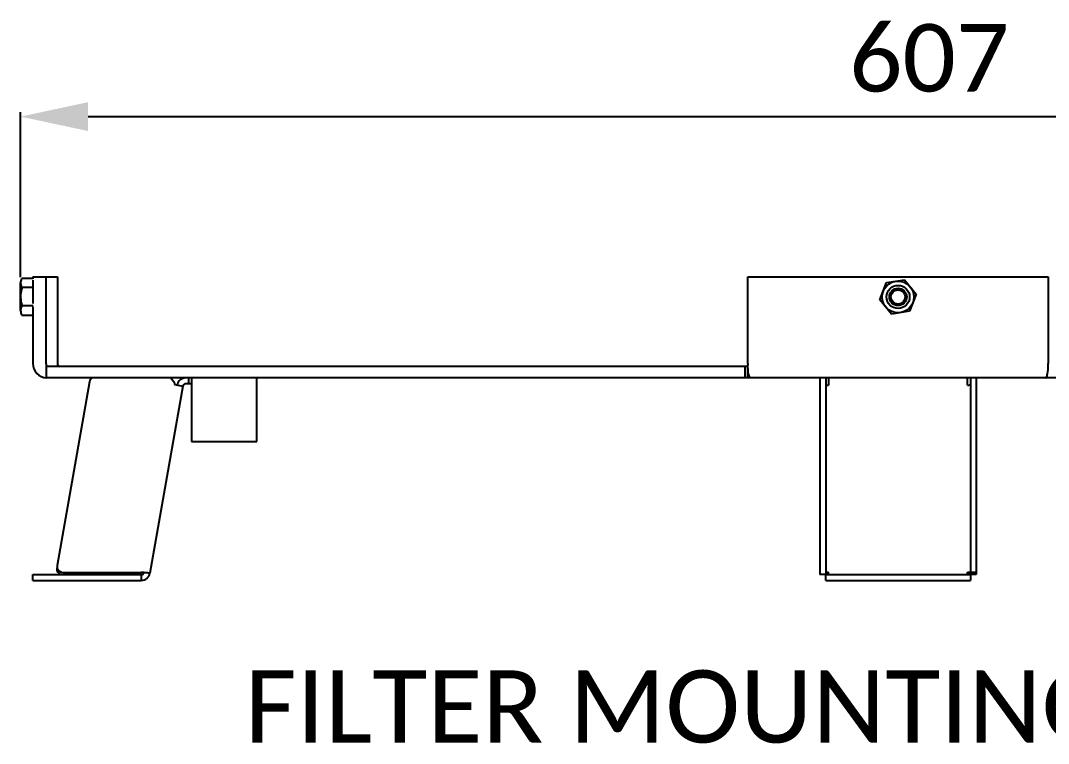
# Model space of a CAD drawing. Header units: millimetres. Extents: x 0 to 2800, y 0 to 1980.
# Drawn here: x 1730.1 to 2085.4, y 664.4 to 914.3 of the extents above; entities that cross this region are included whole.
import ezdxf

# ---------------------------------------------------------------- set-up
doc = ezdxf.new("R2010")
doc.units = ezdxf.units.MM
doc.header["$LTSCALE"] = 154
doc.header["$PDMODE"] = 3
doc.header["$PDSIZE"] = 8
doc.layers.get('0').update_dxf_attribs({"linetype": 'CONTINUOUS'})
doc.layers.get('Defpoints').update_dxf_attribs({"linetype": 'CONTINUOUS'})
doc.styles.get("Standard").update_dxf_attribs({"font": 'calibri.ttf'})
doc.dimstyles.new('DIMSTYLE_2', dxfattribs={"dimtxt": 23.333333, "dimasz": 23.333333, "dimexe": 1.5, "dimexo": 1, "dimgap": 0.875, "dimtad": 1, "dimdsep": 46, "dimtxsty": 'Standard', "dimblk": '_FILLED', "dimblk1": '_FILLED', "dimblk2": '_FILLED', "dimcen": 0.09, "dimazin": 2, "dimtp": 0.01, "dimtm": 0.01, "dimtfac": 1, "dimtofl": 0, "dimtmove": 0, "dimatfit": 3, "dimldrblk": '_FILLED', "dimfxl": 0, "dimtolj": 1, "dimarcsym": 0})

# ---------------------------------------------------------------- blocks, each defined once
blk = doc.blocks.new('_FILLED')
at = {"color": 0, "linetype": 'ByBlock'}
blk.add_solid([(0, 0), (-1, 0.214), (-1, -0.214)], dxfattribs=at)
blk = doc.blocks.new('*D9')
at = {"color": 0, "linetype": 'Continuous', "lineweight": -2}
for p, q in [((1730.14, 825.56), (1730.14, 882.57)), ((1753.48, 881.07), (2312.82, 881.07)), ((2336.15, 825.25), (2336.15, 882.57))]:
    blk.add_line(p, q, dxfattribs=at)
at = {"layer": 'Defpoints', "color": 0}
for p in [(2336.15, 881.07), (1730.14, 824.56), (2336.15, 824.25)]:
    blk.add_point(p, dxfattribs=at)
at = {"color": 0, "linetype": 'ByBlock', "lineweight": -2, "xscale": 23.3333333333, "yscale": 23.3333333333, "zscale": 23.3333333333, "rotation": 180}
blk.add_blockref('_FILLED', (1730.14, 881.07), dxfattribs=at)
at = {"color": 0, "linetype": 'ByBlock', "lineweight": -2, "xscale": 23.3333333333, "yscale": 23.3333333333, "zscale": 23.3333333333}
blk.add_blockref('_FILLED', (2336.15, 881.07), dxfattribs=at)
at = {"color": 0, "insert": (2044.17, 913.05), "char_height": 23.333, "attachment_point": 2, "line_spacing_factor": 0.9}
blk.add_mtext('\\A1;607', dxfattribs=at)

msp = doc.modelspace()

# ---------------------------------------------------------------- linework, layer by layer
at = {"linetype": 'Continuous'}
for p, q in [((1730.636, 825.083), (1730.578, 824.986)), ((1734.394, 825.083), (1730.636, 825.083)), ((1734.394, 825.734), (1734.394, 824.986)), ((1734.394, 825.734), (1742.876, 825.734)), ((1734.394, 824.483), (1734.394, 816.515)), ((1738.937, 825.734), (1738.937, 795.734)), ((1742.876, 825.734), (1742.876, 795.734)), ((1981.474, 795.734), (1981.474, 825.734)), ((1981.474, 825.734), (2085.315, 825.734)), ((2029.408, 823.678), (2035.682, 824.659)), ((2035.682, 824.659), (2039.669, 819.715)), ((2085.315, 825.734), (2085.315, 795.734)), ((1730.144, 814.051), (1730.144, 823.573)), ((1730.636, 822.064), (1734.394, 822.064)), ((2027.12, 817.753), (2029.408, 823.678)), ((2031.107, 812.81), (2027.12, 817.753)), ((2039.669, 819.715), (2037.381, 813.791)), ((1730.636, 815.715), (1734.447, 815.715)), ((1734.394, 815.328), (1734.394, 812.386)), ((2037.381, 813.791), (2031.107, 812.81)), ((1730.144, 813.234), (1730.144, 813.257)), ((1730.636, 812.386), (1730.578, 812.483)), ((1730.636, 812.386), (1734.394, 812.386)), ((1734.394, 812.386), (1734.394, 795.734)), ((1739.112, 790.734), (1739.112, 794.734)), ((1981.357, 794.734), (1739.112, 794.734)), ((1980.489, 794.734), (1980.489, 790.734)), ((1981.357, 794.734), (1981.357, 790.734)), ((2327.677, 790.734), (1739.112, 790.734)), ((1754.009, 789.376), (1742.808, 725.855)), ((1783.4, 789.059), (1781.995, 790.734)), ((1783.4, 789.059), (1783.289, 788.429)), ((1789.228, 788.734), (1787.228, 788.734)), ((1788.228, 790.734), (1788.228, 788.734)), ((1789.228, 790.734), (1789.228, 768.734)), ((1811.742, 768.734), (1811.742, 790.734)), ((2006.394, 790.734), (2006.394, 722.783)), ((2008.394, 790.734), (2008.394, 722.783)), ((2009.394, 790.734), (2009.394, 788.255)), ((2057.394, 788.255), (2057.394, 790.734)), ((2058.394, 790.734), (2058.394, 723.508)), ((2060.394, 790.734), (2060.394, 722.783)), ((1786.243, 787.908), (1774.836, 723.213)), ((1783.289, 788.429), (1786.243, 787.908)), ((1789.228, 768.734), (1811.742, 768.734)), ((1734.399, 720.734), (1734.399, 722.734)), ((1734.399, 722.734), (1771.882, 722.734)), ((1744.778, 723.508), (1771.842, 723.508)), ((1771.714, 722.783), (1771.842, 723.508)), ((1771.955, 723.497), (1771.842, 723.508)), ((1771.882, 722.734), (1771.882, 720.734)), ((1772.163, 723.477), (1771.955, 723.497)), ((1774.316, 723.305), (1774.836, 723.213)), ((2008.394, 722.783), (2006.394, 722.783)), ((2008.394, 722.734), (2058.394, 722.734)), ((2008.444, 720.734), (2008.444, 722.734)), ((2009.394, 722.734), (2009.394, 723.561)), ((2057.394, 722.734), (2057.394, 723.561)), ((2057.961, 723.591), (2058.132, 723.548)), ((2060.394, 723.508), (2058.394, 723.508)), ((2058.394, 722.783), (2058.394, 723.305)), ((2060.394, 722.783), (2058.394, 722.783)), ((2058.394, 722.734), (2058.394, 720.734)), ((2058.572, 723.437), (2059.094, 723.305)), ((1734.399, 720.734), (1771.882, 720.734)), ((2008.394, 720.734), (2058.394, 720.734))]:
    msp.add_line(p, q, dxfattribs=at)
for radius in [5.5, 4, 3, 2.458]:
    msp.add_circle((2033.394, 818.734), radius, dxfattribs=at)
for centre, radius, start, end in [((1735.703, 822.291), 5.786, 151.15302, 152.26908), ((1744.945, 817.918), 14.898, 163.84222, 166.74472), ((1734.832, 824.615), 4.911, 208.93537, 211.30028), ((1732.765, 814.05), 2.62, 176.12503, 183.90128), ((1732.916, 814.038), 2.772, 168.56658, 176.07831), ((1735.333, 814.982), 5.367, 206.60104, 207.73035), ((1735.703, 815.177), 5.786, 207.73092, 208.84698), ((1739.394, 795.734), 5, 180, 266.76892), ((1743.998, 795.735), 5.061, 180.01164, 185.90985), ((2010.009, 795.734), 28.535, 180.00038, 181.04465), ((2056.78, 795.734), 28.535, 358.95536, 359.99962), ((1744.043, 795.739), 5.106, 185.9029, 194.82114), ((1755.978, 789.029), 2, 121.49063, 170), ((1787.228, 787.734), 3, 90, 170), ((1787.228, 787.734), 1, 90, 170), ((1744.65, 724.783), 2, 170, 262.90273), ((1744.778, 725.508), 2, 170, 270), ((1771.882, 723.734), 1, 270, 340.91584), ((1771.882, 723.734), 3, 270, 350), ((1774.722, 734.381), 11.084, 266.87445, 267.90198), ((2009.321, 738.403), 15.188, 266.49481, 267.33437), ((2009.39, 739.947), 16.733, 267.34352, 270.01419), ((2009.395, 729.172), 5.611, 268.15517, 269.99499), ((2057.394, 740.426), 17.213, 270.00029, 270.66704), ((2061.797, 747.052), 23.772, 260.71453, 261.14175)]:
    msp.add_arc(centre, radius, start, end, dxfattribs=at)
for points in [[(1730.578, 824.986), (1730.332, 824.559), (1730.144, 824.066), (1730.144, 823.573)], [(1730.144, 823.573), (1730.144, 823.295), (1730.202, 823.014), (1730.297, 822.752)], [(1730.444, 821.334), (1730.257, 820.535), (1730.144, 819.71), (1730.144, 818.889)], [(1730.297, 822.752), (1730.362, 822.575), (1730.443, 822.404), (1730.534, 822.239)], [(1730.144, 818.889), (1730.144, 818.192), (1730.225, 817.492), (1730.364, 816.808)], [(1730.15, 813.873), (1730.181, 813.424), (1730.333, 812.981), (1730.534, 812.579)], [(1730.636, 815.715), (1730.441, 815.362), (1730.279, 814.983), (1730.199, 814.587)], [(1730.364, 816.808), (1730.44, 816.44), (1730.532, 816.076), (1730.636, 815.715)], [(1773.377, 723.367), (1772.972, 723.4), (1772.568, 723.438), (1772.163, 723.477)], [(1774.117, 723.314), (1773.87, 723.327), (1773.624, 723.346), (1773.377, 723.367)]]:
    msp.add_open_spline(points, degree=3, dxfattribs=at)
for points, knots in [([(1742.876, 795.734), (1742.876, 795.48), (1743.082, 794.951), (1743.609, 794.734), (1743.861, 794.734)], [0, 0, 0, 0, 0.502748, 1, 1, 1, 1]), ([(1981.909, 791.399), (1981.84, 791.63), (1981.57, 792.886), (1981.497, 794.173), (1981.478, 795.214)], [0, 0, 0, 0, 0.1878615, 1, 1, 1, 1]), ([(2084.88, 791.399), (2084.949, 791.63), (2085.219, 792.886), (2085.291, 794.173), (2085.31, 795.214)], [0, 0, 0, 0, 0.1878617, 1, 1, 1, 1]), ([(1982.342, 790.734), (1982.302, 790.734), (1982.04, 790.866), (1981.977, 791.176), (1981.909, 791.399)], [0, 0, 0, 0, 0.1468536, 1, 1, 1, 1]), ([(2084.447, 790.734), (2084.487, 790.734), (2084.749, 790.866), (2084.812, 791.176), (2084.88, 791.399)], [0, 0, 0, 0, 0.1468534, 1, 1, 1, 1]), ([(2008.394, 788.429), (2008.394, 788.323), (2008.909, 788.299), (2009.158, 788.255), (2009.394, 788.255)], [0, 0, 0, 0, 0.309397, 1, 1, 1, 1]), ([(2057.394, 788.255), (2057.631, 788.255), (2057.88, 788.299), (2058.394, 788.323), (2058.394, 788.429)], [0, 0, 0, 0, 0.6906191, 1, 1, 1, 1]), ([(2008.394, 723.734), (2008.394, 723.649), (2008.808, 723.605), (2009.017, 723.57), (2009.214, 723.564)], [0, 0, 0, 0, 0.3027827, 1, 1, 1, 1]), ([(2057.394, 723.561), (2057.53, 723.561), (2057.699, 723.558), (2057.865, 723.586), (2057.896, 723.597)], [0, 0, 0, 0, 0.8099444, 1, 1, 1, 1]), ([(2059.094, 723.305), (2058.979, 723.291), (2058.481, 723.241), (2057.98, 723.219), (2057.595, 723.214)], [0, 0, 0, 0, 0.2308589, 1, 1, 1, 1]), ([(2058.136, 723.563), (2058.157, 723.56), (2058.196, 723.554), (2058.235, 723.548), (2058.253, 723.545)], [0, 0, 0, 0, 0.5336529, 1, 1, 1, 1]), ([(2059.094, 723.305), (2059.2, 723.308), (2059.543, 723.321), (2059.887, 723.346), (2060.121, 723.391)], [0, 0, 0, 0, 0.3063577, 1, 1, 1, 1])]:
    msp.add_open_spline(points, degree=3, knots=knots, dxfattribs=at)

# ---------------------------------------------------------------- texts
at = {"insert": (1807.617, 689.652), "char_height": 25, "width": 576.05517, "attachment_point": 1}
msp.add_mtext('FILTER MOUNTING STAND', dxfattribs=at)

# ---------------------------------------------------------------- dimensions: what is measured, and where the dimension line sits
at = {"linetype": 'Continuous'}
dim = msp.add_linear_dim(base=(2336.153, 881.068), p1=(1730.144, 824.556), p2=(2336.153, 824.249), text='607', dimstyle='DIMSTYLE_2', dxfattribs=at)
dim.commit()
dim.dimension.update_dxf_attribs({"geometry": '*D9', "text_midpoint": (2044.173, 881.068), "dimtype": 160})

doc.saveas('drawing.dxf')
